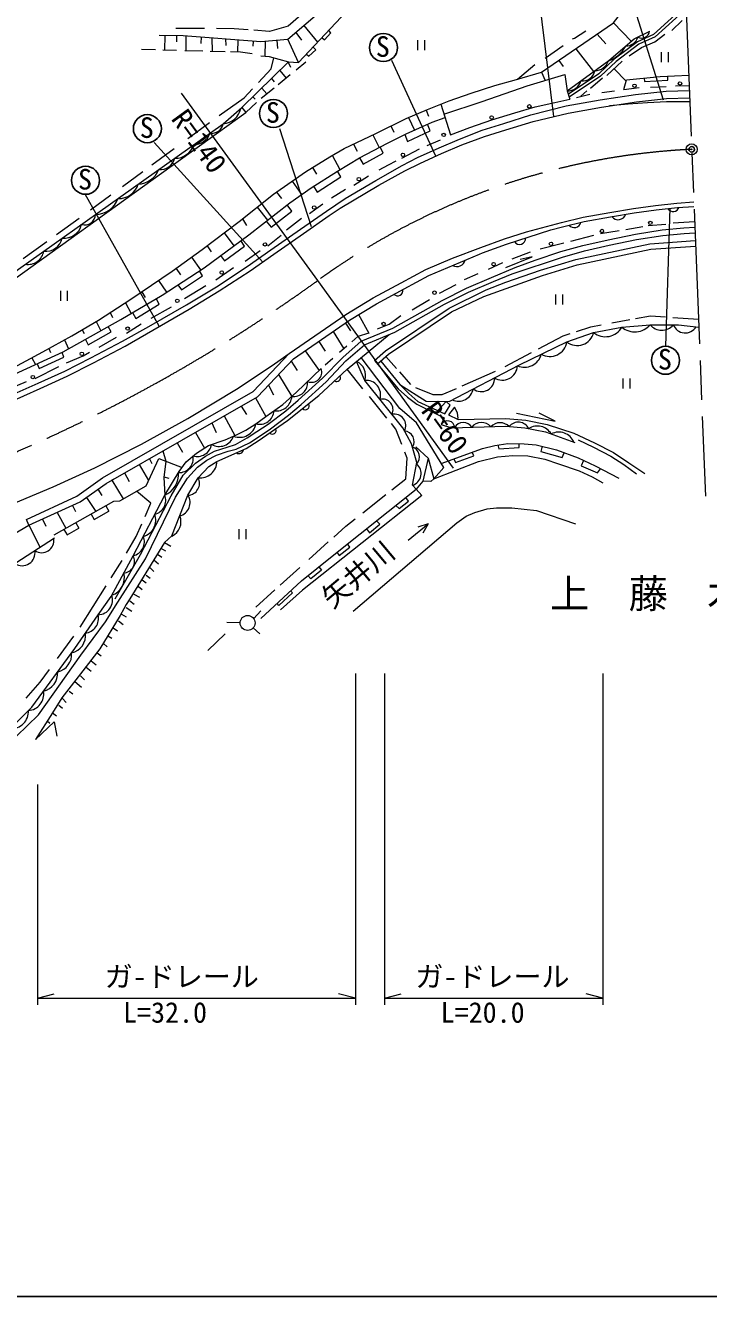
# Model space of a CAD drawing. Units: millimetres, scale not verified. Extents: x 40000 to 680000, y 20000 to 380000.
# Drawn here: x 205508 to 266404, y 205000 to 318294 of the extents above; entities that cross this region are included whole.
import ezdxf
from ezdxf.enums import TextEntityAlignment as Align

# ---------------------------------------------------------------- set-up
doc = ezdxf.new("R2010")
doc.units = ezdxf.units.MM
doc.header["$LTSCALE"] = 1000
doc.header["$PDMODE"] = 32
doc.header["$PDSIZE"] = 500
doc.linetypes.add('CHAIN', pattern=[18.5, 12, -1.5, 3.5, -1.5])
for name, color, linetype, lineweight in [('M-BGD', 7, 'Continuous', 13), ('M-BMK', 2, 'CHAIN', 25), ('M-BMK-SRVR', 3, 'Continuous', 25), ('M-STR-HTXT', 7, 'Continuous', 13), ('M-TTL-BAND', 7, 'Continuous', 25)]:
    doc.layers.add(name, color=color, linetype=linetype, lineweight=lineweight)
doc.layers.add('M-BMK-HTXT', color=7, linetype='Continuous')
doc.layers.add('M-OTRS', color=6, linetype='Continuous')
doc.styles.add('ＭＳ ゴシック', font='')
doc.styles.get('ＭＳ ゴシック').set_extended_font_data('MS Gothic')

msp = doc.modelspace()

# ---------------------------------------------------------------- linework, layer by layer
at = {"layer": 'M-BGD'}
for p, q in [((262395, 311637), (258601, 323617)), ((252611, 310172), (251146, 322020)), ((229846, 314987), (234611, 320032)), ((257937, 318512), (259512, 316876)), ((263115, 317842), (264050, 318740)), ((217935, 317409), (217916, 316094)), ((221465, 318014), (218928, 318024)), ((218969, 317399), (218963, 316844)), ((219843, 316038), (219848, 317372)), ((221169, 317267), (221144, 316669)), ((229607, 317665), (230114, 316992)), ((230335, 318289), (231558, 316800)), ((256480, 317516), (257259, 316655)), ((217108, 316117), (215858, 316153)), ((218985, 316063), (217758, 316098)), ((222172, 315972), (222159, 317189)), ((223353, 317094), (223366, 316492)), ((224448, 317007), (224425, 315907)), ((225808, 316900), (225775, 316442)), ((226891, 316882), (226847, 315558)), ((227908, 316971), (227983, 316226)), ((229846, 314987), (228896, 317057)), ((240465, 316972), (240465, 316075)), ((241088, 316972), (241088, 316075)), ((251825, 315363), (253433, 316494)), ((254574, 316214), (256150, 314174)), ((221334, 315996), (219726, 316042)), ((223328, 315939), (221972, 315977)), ((224807, 310969), (228968, 315056)), ((228917, 315006), (229136, 314571)), ((230499, 315011), (229641, 314313)), ((242094, 306645), (238167, 315164)), ((253050, 315173), (253432, 314636)), ((257320, 313823), (258694, 315113)), ((262191, 315907), (262191, 315010)), ((262815, 315907), (262815, 315010)), ((229108, 313880), (228032, 313005)), ((228182, 314284), (228756, 313594)), ((251521, 314128), (251827, 313384)), ((257976, 314439), (259064, 313335)), ((227668, 312709), (226517, 311773)), ((226576, 312707), (227034, 312193)), ((227446, 313561), (227687, 313270)), ((255890, 312692), (256955, 313618)), ((258852, 312597), (260217, 312756)), ((261236, 312784), (262638, 312849)), ((263463, 312919), (264673, 312943)), ((231566, 295560), (219419, 312245)), ((225781, 311926), (225984, 311717)), ((254622, 311880), (255824, 312181)), ((255021, 311980), (255544, 312468)), ((256899, 312326), (258030, 312466)), ((223149, 309522), (224807, 310969)), ((224807, 310969), (225147, 310546)), ((226116, 311413), (225147, 310546)), ((241236, 310744), (241450, 310206)), ((242532, 311271), (243404, 308552)), ((219999, 308223), (221928, 309635)), ((238087, 309332), (238344, 308782)), ((239670, 310099), (240189, 308959)), ((231008, 300344), (228190, 309070)), ((236478, 308538), (237048, 307410)), ((216790, 305874), (218755, 307312)), ((226671, 297208), (216997, 307857)), ((234759, 307713), (235075, 307094)), ((239062, 306453), (240639, 307282)), ((241331, 307581), (242521, 308092)), ((232857, 306720), (233542, 305441)), ((214150, 303941), (215980, 305280)), ((231085, 305631), (231455, 305032)), ((234776, 304042), (236084, 304896)), ((229298, 304425), (230115, 303216)), ((232800, 302914), (234040, 303687)), ((217441, 291484), (210829, 303243)), ((211312, 301864), (213110, 303180)), ((227903, 303446), (228326, 302860)), ((226177, 302102), (227085, 300935)), ((262956, 302000), (262552, 289714)), ((208290, 299669), (210291, 301109)), ((224845, 301045), (225226, 300473)), ((228793, 300086), (230111, 301124)), ((259018, 300117), (260532, 300360)), ((261028, 300453), (262579, 300594)), ((263243, 300697), (265152, 300813)), ((223211, 299798), (224072, 298640)), ((227129, 298638), (228316, 299591)), ((254139, 299052), (256167, 299594)), ((256775, 299743), (258439, 300005)), ((205317, 297531), (207414, 299039)), ((221705, 298659), (222076, 298118)), ((225101, 297273), (226447, 298226)), ((248886, 297481), (250541, 298126)), ((251382, 298369), (253504, 298902)), ((220301, 297631), (221128, 296497)), ((246774, 296556), (248055, 297154)), ((218933, 296643), (219337, 296071)), ((222493, 295628), (224045, 296712)), ((244643, 295640), (245877, 296182)), ((208621, 294638), (208621, 293741)), ((209244, 294638), (209244, 293741)), ((217385, 295573), (218075, 294507)), ((219689, 293946), (221586, 295114)), ((243657, 278835), (231566, 295560)), ((242419, 294444), (243895, 295210)), ((214417, 293565), (214938, 292631)), ((215887, 294549), (216192, 294036)), ((239970, 292948), (241540, 293855)), ((252763, 294313), (252763, 293416)), ((253386, 294313), (253386, 293416)), ((213062, 292695), (213276, 292268)), ((216717, 292216), (218539, 293226)), ((235213, 292515), (236110, 290871)), ((210562, 291167), (210743, 290849)), ((211805, 291899), (212222, 291078)), ((214511, 290880), (215838, 291684)), ((234033, 291771), (234490, 291059)), ((257795, 291785), (259390, 292079)), ((263213, 292271), (265496, 292103)), ((208979, 290259), (209340, 289460)), ((212090, 289609), (213623, 290515)), ((231659, 290137), (232229, 289255)), ((232937, 291017), (233881, 289467)), ((234179, 287651), (237928, 290736)), ((207582, 289488), (207735, 289156)), ((230442, 289301), (231684, 287525)), ((234156, 289709), (233511, 289143)), ((248268, 287902), (250612, 289140)), ((206092, 288676), (206401, 288068)), ((206376, 286811), (208473, 287889)), ((229204, 288377), (229719, 287526)), ((232912, 288617), (232233, 288021)), ((237638, 288787), (238576, 287728)), ((228067, 287175), (229260, 285228)), ((235593, 285918), (234179, 287651)), ((238858, 287409), (239843, 286297)), ((244440, 286172), (247424, 287482)), ((258756, 286837), (258756, 285940)), ((259379, 286837), (259379, 285940)), ((203703, 285752), (205598, 286549)), ((227164, 286221), (227633, 285375)), ((226027, 285095), (226951, 283442)), ((237730, 283299), (236166, 285216)), ((223230, 283494), (224176, 281742)), ((224753, 284366), (225208, 283622)), ((222135, 282867), (222506, 282006)), ((219027, 281088), (219505, 280271)), ((220656, 282020), (221462, 280626)), ((217766, 280366), (218029, 279450)), ((215636, 279146), (216494, 277726)), ((216559, 279675), (216764, 279250)), ((241400, 279717), (240944, 277672)), ((214342, 278406), (214745, 277651)), ((217844, 278051), (218283, 277951)), ((211977, 276951), (212324, 276399)), ((235596, 274866), (237638, 276481)), ((209714, 275518), (209978, 274969)), ((210960, 276229), (211776, 274977)), ((212662, 275479), (212933, 275000)), ((205820, 273746), (205609, 274259)), ((207028, 274296), (207319, 273651)), ((208331, 274889), (209120, 273474)), ((211361, 274743), (211632, 274264)), ((211632, 274264), (212933, 275000)), ((205820, 273746), (206808, 271775)), ((208944, 273375), (209215, 272895)), ((209215, 272895), (210267, 273491)), ((209996, 273970), (210267, 273491)), ((224522, 273399), (224522, 272502)), ((225145, 273399), (225145, 272502)), ((239612, 272414), (241400, 273859)), ((241400, 273859), (240490, 273571)), ((241400, 273859), (240927, 273029)), ((217911, 272221), (214826, 267199)), ((217911, 272221), (218550, 272788)), ((217911, 272221), (218457, 271892)), ((230770, 270695), (232505, 272254)), ((217281, 271159), (217660, 270900)), ((217593, 271709), (217983, 271457)), ((213162, 269060), (214128, 270591)), ((216604, 269974), (216942, 269635)), ((216942, 270651), (217366, 270313)), ((228224, 268406), (229960, 269967)), ((215926, 268873), (216265, 268619)), ((216265, 269297), (216632, 269026)), ((210395, 264675), (212717, 268354)), ((215164, 267603), (215672, 267349)), ((215588, 268281), (215926, 268027)), ((226033, 266437), (227749, 267980)), ((214487, 266418), (214995, 266079)), ((214826, 267011), (215190, 266703)), ((213810, 265233), (214233, 264894)), ((214064, 265825), (214487, 265571)), ((223465, 265108), (224648, 265072)), ((226493, 266108), (225856, 265422)), ((213334, 264599), (213721, 264341)), ((221757, 262596), (223327, 264082)), ((225809, 264604), (226409, 264061)), ((208359, 261858), (209831, 263858)), ((212455, 263201), (212808, 262912)), ((212860, 263883), (213201, 263687)), ((212133, 262727), (210423, 260491)), ((211915, 262368), (212264, 262094)), ((210931, 261084), (211354, 260745)), ((211371, 261657), (211808, 261314)), ((209915, 259814), (210508, 259306)), ((210423, 260322), (210762, 259983)), ((209407, 258967), (209746, 258713)), ((208476, 257697), (208814, 257443)), ((208814, 258290), (209153, 257951)), ((207452, 256301), (207691, 256118)), ((207915, 257031), (208269, 256752))]:
    msp.add_line(p, q, dxfattribs=at)
for points in [[(217435, 317414), (219580, 317393), (226478, 316847), (228896, 317057), (231967, 319686), (233418, 321641), (236593, 326394)], [(251521, 314128), (257937, 318512), (260482, 321856), (261428, 323748), (261236, 326408)], [(264391, 320106), (261490, 317480), (260057, 316826), (257991, 315273), (256608, 313974), (253907, 312158)], [(264403, 319781), (261629, 317268), (260185, 316609), (258152, 315081), (256764, 313777), (253985, 311909)], [(230061, 319220), (228917, 318234), (227277, 317751), (225862, 317864)], [(225361, 317904), (224123, 318003), (222529, 318010)], [(231944, 317208), (232172, 317012), (232739, 317635), (232552, 317852)], [(253813, 312457), (257513, 315175), (259770, 317096), (261158, 317783)], [(254283, 317092), (254438, 317148), (255475, 317821)], [(259330, 315580), (260414, 316319), (261619, 316823), (262507, 317506)], [(230560, 315743), (230764, 315554), (231387, 316127), (231150, 316368)], [(225721, 315753), (224669, 315900), (223798, 315925)], [(226279, 313218), (227405, 314436), (227650, 315415)], [(226495, 315585), (227233, 315529), (228968, 315056), (229846, 314987)], [(197019, 284080), (200443, 285723), (203321, 287181), (207059, 289199), (209648, 290629), (212013, 292021), (214913, 293884), (218586, 296393), (221254, 298319), (224554, 300814), (227622, 303249), (230473, 305249), (232632, 306595), (233931, 307315), (236753, 308670), (239445, 310007), (241352, 310792), (243287, 311577), (245231, 312250), (247353, 312941), (249287, 313474), (251521, 314128)], [(242817, 310381), (246214, 311517), (250238, 312905), (253589, 313915), (253813, 312457), (254043, 311726)], [(249287, 313474), (249383, 313502), (250909, 314802)], [(258852, 312597), (259097, 313450), (262088, 313740), (264637, 313873)], [(260665, 313602), (260695, 313282), (262761, 313404), (262780, 313776)], [(203714, 285094), (206630, 286398), (209028, 287491), (211341, 288655), (214154, 290160), (216519, 291459), (219864, 293380), (222542, 295006), (225276, 296801), (227379, 298287), (230028, 300123), (232342, 301736), (234001, 302855), (236756, 304482), (239083, 305800), (240471, 306515), (242378, 307370), (244187, 308169), (246220, 308954), (248154, 309557), (250566, 310314), (253720, 311127), (256734, 311674), (259903, 312151), (262613, 312426), (264691, 312505)], [(203919, 284638), (206836, 285942), (209244, 287040), (211571, 288211), (214393, 289720), (214391, 289718), (220093, 292992), (222782, 294626), (225529, 296429), (227637, 297918), (230285, 299754), (232596, 301364), (233554, 302011), (237006, 304049), (239336, 305319), (240713, 306021), (242608, 306881), (244407, 307661), (246431, 308389), (248338, 308996), (250756, 309719), (253882, 310481), (256856, 311004), (259983, 311483), (262644, 311773), (264717, 311841)], [(222792, 310272), (224994, 311829), (225755, 312652)], [(243404, 308552), (245121, 309190), (247069, 309877), (249130, 310494), (250953, 311041), (252701, 311429), (254043, 311726)], [(182651, 278292), (189109, 283481), (201236, 292944), (204517, 295678), (225147, 310546)], [(264731, 311491), (262655, 311475), (260960, 311382), (259241, 311288), (257570, 311114)], [(181404, 278078), (204898, 296582), (223149, 309522)], [(191496, 280918), (191237, 281801), (195650, 283531), (198692, 284750), (204220, 287071), (208867, 289195), (213999, 292076), (217700, 294263), (221443, 296702), (225418, 299632), (229077, 302492), (230970, 303810), (233325, 305310), (235302, 306502), (237783, 307792), (239456, 308628), (241765, 309671), (242910, 310091)], [(239327, 308564), (239564, 307949), (241574, 308902), (241352, 309484)], [(235302, 306502), (235620, 305921), (237405, 306902), (237141, 307458)], [(237050, 305425), (237872, 305874), (238564, 306223)], [(231195, 303954), (231508, 303434), (233620, 304790), (233325, 305310)], [(205609, 274259), (210093, 276349), (212383, 277975), (225809, 285662), (229006, 289041), (234060, 292518), (236513, 294004), (238995, 295350), (241196, 296541), (243580, 297551), (246089, 298490), (248220, 299275), (250183, 299906), (253281, 300742), (255230, 301205), (257599, 301625), (259716, 301990), (261679, 302242), (263586, 302452), (265083, 302566)], [(205820, 273746), (210396, 275828), (212706, 277469), (226184, 285185), (229398, 288582), (234386, 292013), (236812, 293483), (239281, 294822), (241457, 296000), (245971, 297912), (246263, 298021), (248383, 298802), (252331, 300071), (253380, 300354), (255311, 300813), (257668, 301231), (259776, 301594), (261727, 301845), (263623, 302054), (265099, 302167)], [(226979, 300853), (227404, 300326), (229264, 301728), (228852, 302317)], [(230844, 301523), (231405, 301946), (232032, 302399)], [(235432, 290143), (238273, 291311), (242663, 293789), (244822, 294873), (247066, 295827), (249169, 296714), (250935, 297369), (253230, 298130), (255207, 298691), (257450, 299196), (259902, 299702), (262273, 300067), (264198, 300244), (265172, 300299)], [(222910, 297784), (223255, 297324), (225049, 298623), (224719, 299117)], [(236616, 288444), (237613, 289299), (243276, 293102), (246566, 294728), (248346, 295401), (251430, 296467), (254557, 297434), (261174, 298836), (265219, 299126)], [(248894, 296164), (253377, 297652), (255330, 298206), (257555, 298707), (259990, 299210), (262334, 299570), (264235, 299746), (265192, 299799)], [(246383, 294143), (251586, 295991), (254683, 296950), (261244, 298340), (265238, 298626)], [(248344, 296724), (250681, 297678), (249606, 297425)], [(219096, 295173), (219407, 294716), (221304, 295978), (221029, 296433)], [(235726, 289831), (238448, 290950), (242852, 293436), (244991, 294510), (247222, 295458), (248894, 296164)], [(215054, 292699), (215341, 292183), (217444, 293454), (217167, 293948)], [(236882, 288124), (237864, 288986), (243477, 292755), (246383, 294143)], [(236889, 291260), (237927, 291662), (238959, 292452)], [(259884, 292170), (261227, 292417), (262564, 292319)], [(210855, 290311), (211098, 289837), (213163, 290996), (212898, 291458)], [(237175, 288381), (238888, 286280), (241229, 284794), (243276, 284780), (249543, 288047), (253777, 290093), (256160, 290921), (258684, 291397), (261193, 291622), (263717, 291608), (265523, 291407)], [(254644, 291027), (255900, 291436), (256842, 291609)], [(213509, 267178), (215766, 271131), (218496, 276374), (219571, 278206), (220673, 279290), (221552, 279907), (222365, 280337), (223487, 280692), (224225, 280944), (225272, 281543), (226132, 282103), (227141, 282767), (228711, 283954), (229824, 284898), (231992, 286861), (233796, 288711), (235432, 290143)], [(236110, 290871), (235128, 290563), (234609, 290107)], [(251257, 289481), (253446, 290637), (254056, 290836)], [(195112, 272103), (200517, 274038), (207968, 277171), (211693, 278864), (215842, 280981), (219990, 283267), (224478, 285976), (227713, 288134), (229006, 289041)], [(204709, 254938), (206689, 256839), (210446, 262167), (212644, 265139), (213737, 266905), (216205, 270747), (218883, 276257), (219962, 277939), (220860, 278934), (221687, 279551), (222528, 279986), (223579, 280350), (224299, 280512), (225476, 281101), (226355, 281662), (227355, 282335), (228944, 283550), (230075, 284522), (232330, 286541), (234082, 288405), (235726, 289831)], [(206559, 288140), (206742, 287725), (208929, 288725), (208781, 289155)], [(209183, 288207), (210651, 288852), (211230, 289169)], [(240345, 276948), (240006, 277305), (240412, 279324), (239936, 281007), (239151, 282423), (235758, 286657), (235030, 288351)], [(241925, 277897), (242808, 278881), (240369, 282876), (238869, 284138), (235435, 288685)], [(236616, 288444), (238720, 285917), (239557, 285165), (240386, 284523), (242822, 283327), (242579, 282716), (243478, 282436), (248329, 282562), (250011, 282436), (251862, 282071), (254469, 281132)], [(204102, 255549), (206089, 257543), (209910, 262756), (211999, 265770), (213148, 267410), (215125, 271027), (217922, 276429), (219219, 278528), (219829, 279404), (220754, 280175), (221834, 280862), (223306, 281367), (224315, 281802), (225142, 282208), (226054, 282783), (226951, 283442), (228451, 284494), (229671, 285601), (231872, 287704)], [(218550, 272788), (219995, 276421), (220907, 277977), (221851, 278996), (222580, 279435), (225197, 280585), (226262, 281258), (228879, 283071), (231665, 285295), (234179, 287651)], [(238888, 286280), (239675, 285494), (240498, 284783), (242891, 283690), (243377, 284437), (243003, 284782), (242284, 283967)], [(240269, 286028), (241810, 285393), (242665, 285393), (243925, 285946)], [(244068, 283250), (244012, 283765), (243741, 284260), (243227, 283587), (244068, 283157), (248328, 283247), (250123, 283107), (252015, 282728), (254385, 281957), (256249, 281088), (257932, 280219), (259306, 279307), (260722, 278354)], [(249288, 283723), (252722, 283008), (251292, 283723)], [(239064, 280931), (238540, 282306), (238134, 282803)], [(242580, 279255), (246261, 280586), (247340, 280866), (248504, 281020), (249962, 281006), (251041, 280922), (252836, 280460), (254771, 279759), (256285, 279030), (258416, 277936)], [(247633, 280905), (247695, 280548), (249521, 280667), (249515, 281011)], [(254770, 281373), (256144, 280700), (257695, 279915), (258854, 279158), (259967, 278317)], [(238170, 276902), (239422, 277891), (239522, 279726), (239319, 280260)], [(240297, 280726), (241400, 279717), (241925, 277897), (241645, 277644), (240944, 277672), (240345, 276948)], [(241925, 277897), (245893, 279428), (247587, 279856), (248961, 279968), (250307, 279940), (251799, 279622), (253030, 279233), (254862, 278597), (256021, 278064), (256983, 277532)], [(243706, 279662), (243832, 279349), (245471, 279941), (245343, 280254)], [(251582, 280783), (251463, 280329), (253358, 279774), (253520, 280212)], [(208068, 272879), (213398, 275896), (213931, 275933), (216277, 277260), (217408, 279691), (219471, 278891)], [(218029, 279450), (217836, 277995), (217922, 276429)], [(255245, 279530), (255034, 279053), (256517, 278405), (256758, 278787)], [(213322, 277822), (213224, 277766), (214233, 276104)], [(216175, 274520), (216700, 275703), (215408, 276769)], [(226479, 265424), (230110, 268788), (232844, 271004), (240345, 276948), (240833, 276406), (230204, 267973), (228248, 266195)], [(234722, 266079), (243951, 273953), (244798, 274546), (245560, 274885), (246660, 275223), (247507, 275308), (248862, 275308), (251063, 275054), (254534, 273869)], [(238539, 275517), (238816, 275241), (239648, 275896), (239430, 276222)], [(232991, 272691), (234066, 273657), (234889, 274308)], [(196051, 258467), (196051, 259897), (197028, 265266), (199086, 268545), (200315, 270083), (202343, 271737), (205820, 273746)], [(214529, 271250), (215382, 272730), (215889, 273874)], [(235920, 273441), (236180, 273082), (237105, 273830), (236803, 274141)], [(199203, 266363), (200325, 267092), (203746, 269794), (208101, 272612)], [(233264, 271336), (233488, 271048), (234417, 271783), (234232, 272103)], [(231649, 270035), (231892, 269735), (230936, 268961), (230693, 269261)], [(229147, 267895), (229311, 267718), (228105, 266601), (227941, 266778)], [(214293, 266300), (213955, 265693), (212133, 262727)], [(214826, 267199), (214487, 266672), (214293, 266300)], [(205588, 258343), (206819, 259765), (207657, 260904)], [(210423, 260491), (208746, 258376), (207915, 257031), (206403, 254650)], [(206403, 254650), (208079, 256220), (208312, 254959)]]:
    msp.add_lwpolyline(points, dxfattribs=at)
at = {"layer": 'M-BGD', "lineweight": 25}
for centre in [(237420, 316319), (227619, 310444), (216380, 309093), (210871, 304492), (262566, 288447)]:
    msp.add_circle(centre, 1250, dxfattribs=at)
at = {"layer": 'M-BGD'}
for centre, radius in [((259805, 312918), 154), ((263854, 313124), 154), ((250430, 311079), 154), ((247066, 310088), 154), ((242794, 308533), 154), ((239158, 306758), 154), ((235233, 304589), 154), ((231244, 302062), 154), ((261208, 300690), 154), ((256896, 299971), 154), ((226866, 298776), 154), ((252362, 298832), 154), ((247241, 297013), 154), ((223009, 296268), 154), ((241974, 294477), 154), ((219047, 293749), 154), ((214626, 291272), 154), ((237432, 291692), 154), ((210534, 289028), 154), ((206169, 286953), 154), ((225311, 265042), 664)]:
    msp.add_circle(centre, radius, dxfattribs=at)
for centre, radius, start, end in [((259038, 317565), 1110, 268.92539, 344.16237), ((260455, 317855), 689, 239.48023, 353.18594), ((256713, 317606), 2576, 287.11951, 333.46228), ((256278, 315520), 1251, 270.10439, 342.50121), ((255141, 314505), 1164, 264.27747, 348.32813), ((253842, 313688), 1231, 268.6586, 343.947), ((222995, 311284), 1768, 274.97862, 347.22894), ((222066, 309783), 1114, 264.19834, 346.47506), ((220493, 309204), 1554, 270.60137, 340.07202), ((218881, 308171), 1710, 268.41186, 342.26153), ((217505, 306805), 1372, 265.13942, 345.53397), ((215472, 306213), 2067, 272.68524, 337.98816), ((213832, 304684), 1818, 267.79728, 342.87611), ((211748, 303580), 2137, 270.16458, 340.50881), ((210812, 301459), 942, 251.65144, 359.02196), ((258344, 301687), 714, 217.739, 341.8004), ((263243, 302304), 592, 215.66241, 336.3161), ((208981, 300906), 1572, 263.18923, 347.48416), ((254430, 300893), 617, 220.49574, 346.21494), ((207331, 299661), 1497, 262.85379, 347.8196), ((249570, 299294), 519, 209.4957, 6.14208), ((205753, 298404), 1410, 260.01115, 350.66224), ((243975, 297568), 767, 239.90588, 346.0023), ((238685, 294678), 481, 227.64983, 9.29858), ((257216, 292249), 1697, 231.52939, 329.86363), ((259827, 292756), 1775, 229.90809, 320.30758), ((262228, 292459), 1331, 218.9875, 320.37589), ((264319, 292033), 1146, 201.62735, 328.41168), ((252249, 290341), 1548, 240.79374, 350.80856), ((254709, 291254), 1489, 231.21103, 347.06854), ((249997, 289363), 1542, 245.88781, 346.00378), ((234452, 287099), 1378, 341.27727, 65.24118), ((248018, 288033), 1351, 238.37957, 356.68224), ((231001, 287405), 921, 248.45276, 18.93486), ((233250, 286888), 340, 236.53081, 29.73144), ((235871, 285360), 1301, 342.42878, 94.98333), ((246151, 286812), 1161, 231.55959, 3.50222), ((229422, 286461), 1244, 262.50319, 4.04722), ((244093, 286160), 1360, 245.9951, 349.06671), ((227864, 285329), 1400, 261.86842, 355.87001), ((230456, 284391), 350, 226.46126, 30.7645), ((237329, 284045), 947, 334.15848, 103.25362), ((226390, 284017), 1278, 254.77, 356.70358), ((238388, 282620), 1033, 332.56704, 101.55092), ((224613, 283047), 1465, 247.7559, 349.62418), ((227530, 282203), 331, 224.2349, 25.19796), ((239224, 281210), 938, 328.00252, 85.0283), ((243142, 282408), 642, 3.24008, 151.2438), ((244548, 282042), 864, 30.68841, 152.29163), ((246163, 281795), 1111, 41.278, 141.70203), ((247818, 281770), 1117, 43.54316, 137.3133), ((249444, 281907), 1033, 26.37143, 142.1983), ((251140, 281141), 1446, 30.90344, 122.20177), ((222786, 282107), 1339, 239.38653, 341.88774), ((253058, 280591), 1460, 22.76666, 117.61378), ((219188, 279712), 1277, 268.8269, 9.37175), ((220810, 281183), 1314, 254.0164, 349.98653), ((224562, 280504), 378, 232.4365, 354.99389), ((239716, 279841), 923, 316.81679, 70.86835), ((221083, 279464), 1497, 263.25491, 358.88994), ((239663, 278365), 1114, 287.91694, 49.3102), ((217100, 278322), 2064, 293.46752, 3.13727), ((219956, 277489), 1069, 272.12268, 27.17207), ((216756, 275954), 1260, 283.10374, 22.13697), ((218972, 275763), 1216, 283.89028, 32.72379), ((215632, 274206), 1502, 284.95251, 20.2882), ((218000, 274046), 1374, 293.6244, 22.98967), ((206959, 272385), 1086, 236.2224, 9.58298), ((214819, 272281), 1291, 283.7115, 21.52921), ((205212, 271294), 1158, 236.46781, 9.33758), ((214174, 270541), 1068, 275.58573, 27.10004), ((212710, 269062), 1623, 287.84006, 14.8457), ((211967, 267083), 1313, 271.38485, 19.29293), ((210670, 265470), 1362, 277.82446, 12.72982), ((209295, 263909), 1574, 282.17188, 7.70593), ((208073, 262214), 1562, 281.77128, 5.75668), ((206691, 260595), 1704, 284.52206, 3.0059), ((205682, 258689), 1459, 273.92341, 10.13725), ((204238, 257159), 1546, 267.39114, 2.79162)]:
    msp.add_arc(centre, radius, start, end, dxfattribs=at)
at = {"layer": 'M-BMK', "lineweight": 13}
msp.add_line((263649, 338888), (266118, 276347), dxfattribs=at)
for centre, radius, start, end in [((267860, 245432), 61888, 92.7431, 125.90582), ((148199, 410903), 142316, 274.25887, 305.85828)]:
    msp.add_arc(centre, radius, start, end, dxfattribs=at)
at = {"layer": 'M-BMK-SRVR', "lineweight": 13}
msp.add_circle((264898, 307249), 500, dxfattribs=at)
at = {"layer": 'M-BMK-SRVR'}
msp.add_point((264898, 307249), dxfattribs=at)
at = {"layer": 'M-OTRS'}
msp.add_point((264898, 307249), dxfattribs=at)
at = {"layer": 'M-STR-HTXT'}
for p, q in [((234929, 260528), (234929, 231000)), ((237510, 260528), (237510, 231000)), ((256979, 260528), (256979, 231000)), ((206575, 250644), (206575, 231000)), ((206575, 231609), (208075, 231984)), ((206575, 231609), (234929, 231609)), ((234929, 231609), (233429, 231984)), ((237510, 231609), (239010, 231984)), ((237510, 231609), (256979, 231609)), ((256979, 231609), (255479, 231984))]:
    msp.add_line(p, q, dxfattribs=at)
at = {"layer": 'M-TTL-BAND'}
msp.add_line((40000, 205000), (579000, 205000), dxfattribs=at)

# ---------------------------------------------------------------- texts
at = {"layer": 'M-BGD', "style": 'ＭＳ ゴシック'}
for p in [(236742, 314945), (226940, 309070), (215702, 307719), (210193, 303118), (261887, 287073)]:
    msp.add_text('S', height=1833, dxfattribs=at).set_placement(p, align=Align.BOTTOM_LEFT)
for s, rotation, p in [('R=140', 306.054, (217984, 309636)), ('R=60', 305.865, (240259, 283613)), ('矢井川', 39.996, (233210, 265835))]:
    msp.add_text(s, height=1833, rotation=rotation, dxfattribs=at).set_placement(p, align=Align.BOTTOM_LEFT)
at = {"layer": 'M-BMK-HTXT', "style": 'ＭＳ ゴシック'}
msp.add_text('上\u3000藤\u3000木', height=2566, dxfattribs=at).set_placement((252281, 265592), align=Align.BOTTOM_LEFT)
at = {"layer": 'M-STR-HTXT', "style": 'ＭＳ ゴシック'}
for s, p in [('ガ-ドレール', (212571, 232055)), ('ガ-ドレール', (240262, 232055)), ('L=32.0', (214213, 228860)), ('L=20.0', (242525, 228860))]:
    msp.add_text(s, height=1833, dxfattribs=at).set_placement(p, align=Align.BOTTOM_LEFT)

doc.saveas('drawing.dxf')
